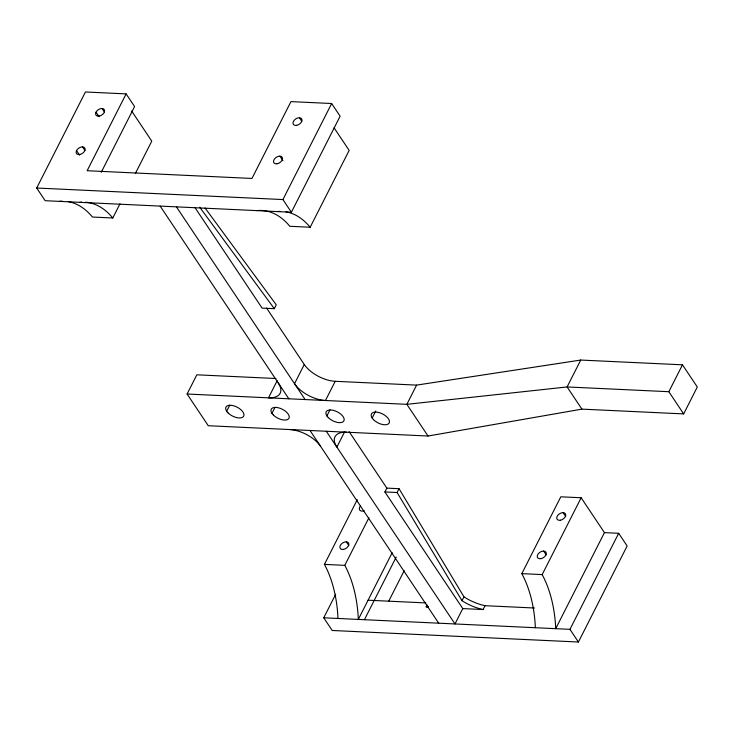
<?xml version="1.0" encoding="UTF-8"?>
<svg xmlns="http://www.w3.org/2000/svg" width="734" height="734" viewBox="0 0 734 734"><rect width="100%" height="100%" fill="white"/><g stroke="black" fill="none" stroke-linecap="round" stroke-linejoin="round"><path stroke-width="1.1" d="M126.12 93.888L87.144 170.719L251.964 178.454L290.948 101.613L331.649 103.522L340.117 116.201L291.389 212.245L45.169 200.703L36.7 188.023L85.428 91.979L126.12 93.888L134.588 106.568L101.255 172.279M68.234 201.63A93.457 53.839 -87.3 0 1 92.447 217.035L112.797 217.989L119.972 203.832M135.359 173.499L151.773 141.148L131.634 110.99M291.389 212.245L282.92 199.565L331.649 103.522M266.561 308.032L304.28 364.495A24.919 12.533 26.9 0 0 335.209 381.295L416.6 385.111L580.741 360.055L682.482 364.816L697.3 387.011L683.657 413.903L581.915 409.132L428.032 436.024L208.263 425.72L187.097 394.02L196.84 374.808L275.975 378.524M266.58 211.071A93.457 53.839 -87.3 0 1 289.829 226.283L310.179 227.237L349.155 150.406L334.053 127.789M194.978 207.603L262.102 308.106L274.314 308.684L276.259 304.839L205.043 207.979M226.678 411.233L229.751 405.168M277.204 380.652L268.488 397.837A24.919 12.533 26.9 0 0 278.25 382.937M271.956 413.352L275.03 407.287M304.28 364.495L294.527 383.708A24.919 12.533 26.9 0 0 325.465 400.507L335.209 381.295M326.896 415.93L329.97 409.866M344.567 431.941L336.869 447.107A24.919 12.533 26.9 0 1 346.632 432.207M372.166 418.05L375.762 410.976M337.979 618.468A93.457 53.839 -87.3 0 0 324.437 564.391L357.265 499.689M416.6 385.111L406.856 404.324L428.032 436.024M392.176 552.693L358.33 619.423A93.457 53.839 -87.3 0 0 344.787 565.345L368.89 517.828M534.508 608.009L485.082 605.697L483.128 609.541L462.778 608.587L384.891 491.964L386.846 488.119L349.127 431.656M535.361 627.717A93.457 53.839 -87.3 0 0 521.819 573.639L560.804 496.808L581.144 497.762L604.44 532.627L618.679 533.297L627.148 545.977L578.42 642.021L332.208 630.478L323.74 617.799L335.658 594.301M483.128 609.541A33.645 16.928 26.9 0 1 463.613 601.715L461.989 600.678L397.103 492.532L399.048 488.697L386.846 488.119M364.431 619.707L396.232 557.023M388.8 601.045L404.186 570.713M428.417 606.972L426.151 606.862L427.124 604.944M580.741 360.055L567.098 386.946L406.856 404.324L187.097 394.02M461.989 600.678L463.943 596.834L399.048 488.697M462.778 608.587L454.988 623.946L326.291 431.253M604.44 532.627L555.711 628.671A93.457 53.839 -87.3 0 0 542.169 574.594L581.144 497.762M683.657 413.903L668.839 391.708L682.482 364.816M578.42 642.021L569.951 629.341L618.679 533.297M36.7 188.023L282.92 199.565M668.839 391.708L567.098 386.946L581.915 409.132M384.891 491.964L397.103 492.532M324.437 564.391L344.787 565.345M521.819 573.639L542.169 574.594M368.073 600.21L425.858 602.917M323.74 617.799L569.951 629.341M463.943 596.834L465.558 597.871A33.645 16.928 26.9 0 0 485.082 605.697M199.703 207.208L274.314 308.684M299.426 117.743L301.848 121.367M563.18 512.653L565.694 516.424M279.938 156.158L282.966 160.691M543.692 551.069L546.206 554.84M176.417 206.86L305.115 399.553M102.044 108.494L104.467 112.118M160.14 206.089L288.838 398.791M310.005 430.491L438.703 623.184M96.026 112.146L99.053 116.669M82.557 146.91L84.979 150.534M346.301 541.811L348.824 545.582M76.538 150.562L79.566 155.085M428.216 606.44A33.645 16.928 26.9 0 1 426.151 606.862M289.655 429.537A24.919 12.533 26.9 0 1 320.593 446.336M59.408 201.373A93.457 53.839 -87.3 0 1 62.362 201.18M256.799 210.621A93.457 53.839 -87.3 0 1 265.616 210.887M364.192 510.662A4.982 3.211 -33.7 0 1 359.825 510.167A4.982 3.211 -33.7 0 1 360.422 506.056M285.966 211.842A93.457 53.839 -87.3 0 1 310.179 227.237M277.14 211.575A93.457 53.839 -87.3 0 1 280.094 211.383M85.649 202.217A93.457 53.839 -87.3 0 1 112.797 217.989M79.758 202.327A93.457 53.839 -87.3 0 1 81.731 202.162M273.323 415.004A9.973 5.019 26.9 0 0 288.838 418.49A9.973 5.019 26.9 0 0 278.103 407.709A9.973 5.019 26.9 0 0 273.323 415.004M328.263 417.582A9.973 5.019 26.9 0 0 343.778 421.059A9.973 5.019 26.9 0 0 333.053 410.288A9.973 5.019 26.9 0 0 328.263 417.582M540.912 558.666A4.982 3.211 -33.7 0 0 545.995 552.326A4.982 3.211 -33.7 0 0 538.316 553.73A4.982 3.211 -33.7 0 0 540.912 558.666M228.045 412.884A9.973 5.019 26.9 0 0 243.569 416.361A9.973 5.019 26.9 0 0 232.834 405.59A9.973 5.019 26.9 0 0 228.045 412.884M373.542 419.701A9.973 5.019 26.9 0 0 389.057 423.188A9.973 5.019 26.9 0 0 378.322 412.407A9.973 5.019 26.9 0 0 373.542 419.701M560.4 520.25A4.982 3.211 -33.7 0 0 565.483 513.91A4.982 3.211 -33.7 0 0 557.803 515.314A4.982 3.211 -33.7 0 0 560.4 520.25M343.53 549.417A4.982 3.211 -33.7 0 0 348.613 543.077A4.982 3.211 -33.7 0 0 340.934 544.481A4.982 3.211 -33.7 0 0 343.53 549.417M277.158 163.765A4.982 3.211 -33.7 0 0 282.251 157.425A4.982 3.211 -33.7 0 0 274.562 158.828A4.982 3.211 -33.7 0 0 277.158 163.765M296.655 125.349A4.982 3.211 -33.7 0 0 301.738 119.009A4.982 3.211 -33.7 0 0 294.059 120.413A4.982 3.211 -33.7 0 0 296.655 125.349M79.777 154.507A4.982 3.211 -33.7 0 0 84.869 148.167A4.982 3.211 -33.7 0 0 77.18 149.571A4.982 3.211 -33.7 0 0 79.777 154.507M99.273 116.091A4.982 3.211 -33.7 0 0 104.356 109.751A4.982 3.211 -33.7 0 0 96.668 111.155A4.982 3.211 -33.7 0 0 99.273 116.091"/></g></svg>
